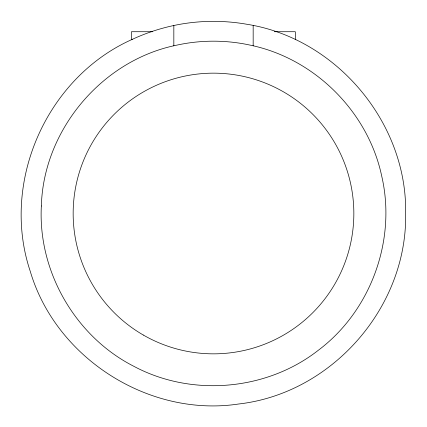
<?xml version="1.0" encoding="UTF-8"?>
<svg xmlns="http://www.w3.org/2000/svg" width="427" height="427" viewBox="0 0 427 427"><rect width="100%" height="100%" fill="white"/><g stroke="black" fill="none" stroke-linecap="round" stroke-linejoin="round"><path stroke-width="0.64" d="M132.295 39.353C46.5 77.463 0.379 182.281 30.242 271.278C55.862 358.21 148.97 417.526 238.581 404.006C331.864 393.459 407.369 307.365 405.65 213.5C407.358 122.891 336.396 38.323 246.865 24.27A192.15 192.15 0 0 0 180.135 24.27C163.626 27.216 147.507 32.297 132.295 39.353L132.295 39.316M152.636 31.721L131.441 31.721L131.441 39.652M274.246 31.721L295.319 31.721L295.319 39.652M253.168 25.524L253.168 45.849M173.832 25.524L173.832 45.849M41.35 205.985C37.795 271.444 75.467 336.695 133.934 366.345C191.755 397.233 266.816 390.662 318.398 350.209C370.828 310.856 396.598 240.049 381.733 176.202C368.223 112.055 314.945 58.777 250.798 45.267A172.316 172.316 0 0 0 176.202 45.267C101.781 60.533 43.458 130.043 41.35 205.985M143.328 335.04A140.344 140.344 0 0 0 353.844 213.5A140.344 140.344 0 0 0 143.328 91.96A140.344 140.344 0 0 0 143.328 335.04"/></g></svg>
